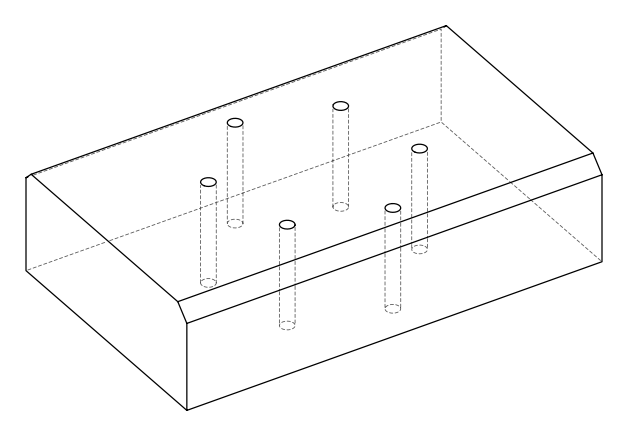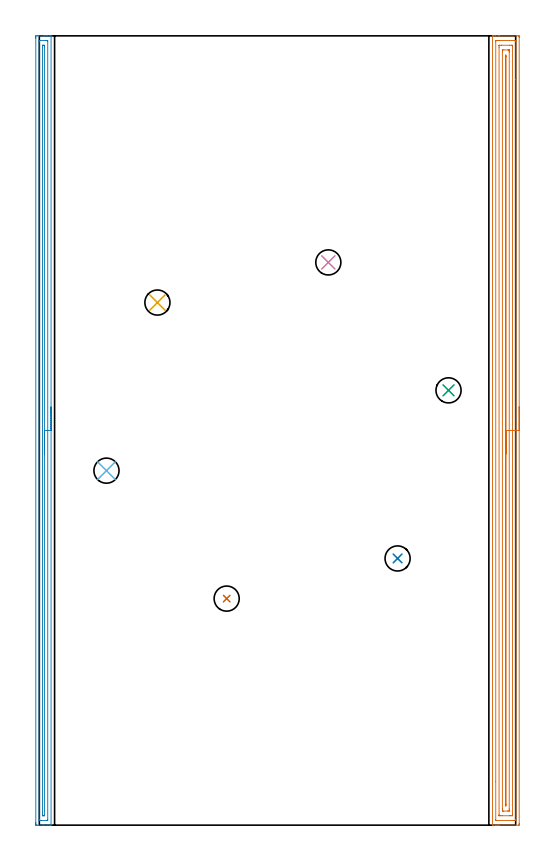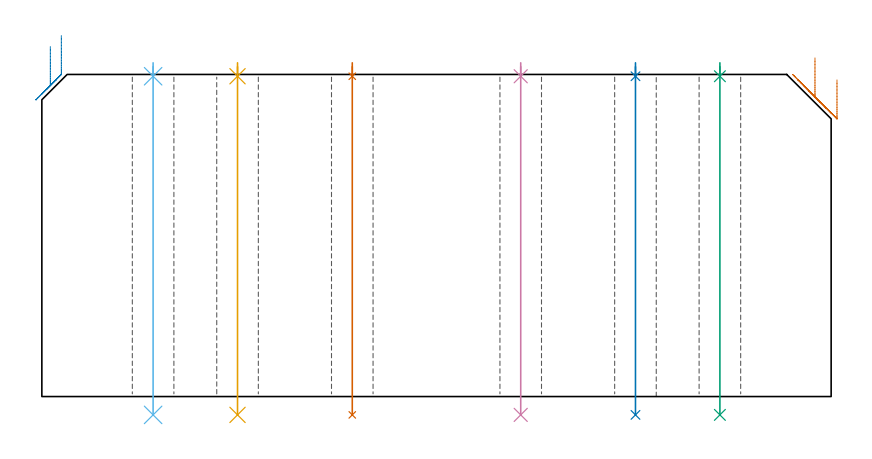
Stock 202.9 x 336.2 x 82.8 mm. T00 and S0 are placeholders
(PLAN: 14 operations, 2 tool changes, 24.2 min)
(1 AREA_MILL | FG_CHAMFER_SURFACE | UGT0205_001 | 13.61 min | 21850 mm3)
(2 AREA_MILL_1 | FG_CHAMFER_SURFACE_1 | UGT0205_001 | 8.24 min | 7109 mm3)
(3 SPOT_DRILL | STEP1HOLE | NXT0321_9005460120000 | 0.03 min | 1 mm3)
(4 SPOT_DRILL_1 | STEP1HOLE_1 | NXT0321_9005460120000 | 0.03 min | 1 mm3)
(5 SPOT_DRILL_2 | STEP1HOLE_2 | NXT0321_9005460120000 | 0.03 min | 0 mm3)
(6 SPOT_DRILL_3 | STEP1HOLE_3 | NXT0321_9005460120000 | 0.03 min | 2 mm3)
(7 SPOT_DRILL_4 | STEP1HOLE_4 | NXT0321_9005460120000 | 0.03 min | 0 mm3)
(8 SPOT_DRILL_5 | STEP1HOLE_5 | NXT0321_9005460120000 | 0.03 min | 1 mm3)
(9 DRILL_THROUGH_HOLE_INTO_CENTER | STEP1HOLE | UGT0301_219 | 0.36 min | 7417 mm3)
(10 DRILL_THROUGH_HOLE_INTO_CENTER_1 | STEP1HOLE_1 | UGT0301_219 | 0.36 min | 7428 mm3)
(11 DRILL_THROUGH_HOLE_INTO_CENTER_2 | STEP1HOLE_2 | UGT0301_219 | 0.36 min | 7420 mm3)
(12 DRILL_THROUGH_HOLE_INTO_CENTER_3 | STEP1HOLE_3 | UGT0301_219 | 0.36 min | 7423 mm3)
(13 DRILL_THROUGH_HOLE_INTO_CENTER_4 | STEP1HOLE_4 | UGT0301_219 | 0.36 min | 7422 mm3)
(14 DRILL_THROUGH_HOLE_INTO_CENTER_5 | STEP1HOLE_5 | UGT0301_219 | 0.36 min | 7422 mm3)
(TOOL UGT0205_001 | Chamfer Mill 20 x 3 x 45 deg. | D20 FL50 Z2)
(TOOL NXT0321_9005460120000 | NC Spot Drill, 142deg, 12mm, Carbide, Uncoated | D12 PA142 FL30 Z2)
(TOOL UGT0301_219 | Twist Drill 10.7 mm | D10.7 PA118 FL90 Z2)
(OP 1 AREA_MILL)
G17 G21 G94 G90
T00 M6
G54
G17 G0 G90 X204.4 Y178.1 S1061 M3
G43 Z92.8 H0
Z81.4
G94 G1 Y178.062 Z80.528 F250.
Y177.948 Z79.664
Y177.759 Z78.812
Y177.497 Z77.98
Y177.163 Z77.174
Y176.76 Z76.4
Y176.292 Z75.664
Y175.76 Z74.972
Y175.171 Z74.329
Y174.528 Z73.74
Y173.836 Z73.209
Y173.1 Z72.74
Y172.326 Z72.337
Y171.52 Z72.003
Y170.688 Z71.741
Y169.836 Z71.552
Y168.972 Z71.438
Y168.1 Z71.4
Y0.617
X204.395 Y0.148 Z71.403
X204.392 Y0.01 Z71.406
X204.249 Y0. Z71.548
X196.062 Z79.733
X195.517 Z80.28
X195.182 Z80.614
X194.637 Z81.159
X194.303 Z81.492
X193.321 Z82.478
X193.006 Y0.01 Z82.793
X193. Y0.17 Z82.8
Y336.03
X193.006 Y336.19 Z82.793
X193.322 Y336.2 Z82.477
X193.634 Z82.166
X194.303 Z81.492
X195.517 Z80.28
X196.062 Z79.733
X203.977 Z71.821
X204.252 Y336.197 Z71.546
X204.392 Y336.19 Z71.406
X204.399 Y336.048 Z71.399
X204.4 Y335.583 Z71.4
Y168.1
X202.986 Z72.814
X202.985 Y2.517 Z72.815
X202.984 Y2.403 Z72.816
X202.979 Y2.023 Z72.821
X202.608 Y2.007 Z73.192
X202.218 Y2.002 Z73.582
X201.735 Y2. Z74.065
X201.338 Z74.462
X194.699 Z81.101
X194.499 Y2.002 Z81.301
X194.468 Y2.004 Z81.332
X194.436 Y2.01 Z81.364
X194.421 Y2.016 Z81.379
X194.42 Y2.04 Z81.38
X194.415 Y2.289 Z81.385
X194.414 Y18.633 Z81.386
X194.415 Y333.683 Z81.385
X194.416 Y333.797 Z81.384
X194.421 Y334.177 Z81.379
X194.792 Y334.193 Z81.008
X195.182 Y334.197 Z80.618
X195.665 Y334.2 Z80.135
X196.062 Z79.738
X202.7 Z73.1
X202.901 Y334.198 Z72.899
X202.932 Y334.196 Z72.868
X202.964 Y334.19 Z72.836
X202.979 Y334.184 Z72.821
X202.98 Y334.16 Z72.82
X202.985 Y333.911 Z72.815
X202.986 Y317.556 Z72.814
Y168.1
X201.572 Z74.228
X201.571 Y4.846 Z74.229
X201.569 Y4.19 Z74.231
X201.567 Y4.072 Z74.233
X201.565 Y4.02 Z74.235
X201.517 Y4.008 Z74.283
X201.338 Y4.004 Z74.462
X200.645 Y4. Z75.155
X200.459 Z75.341
X197.128 Z78.672
X196.248 Z79.552
X196.062 Y4.004 Z79.738
X195.876 Y4.01 Z79.924
X195.835 Y4.015 Z79.965
X195.832 Y4.048 Z79.968
X195.83 Y4.111 Z79.97
X195.829 Y4.19 Z79.971
X195.828 Y4.426 Z79.972
X195.829 Y331.354 Z79.971
X195.831 Y332.01 Z79.969
X195.833 Y332.128 Z79.967
X195.835 Y332.18 Z79.965
X195.883 Y332.192 Z79.917
X196.062 Y332.196 Z79.738
X196.755 Y332.2 Z79.045
X196.941 Z78.859
X200.272 Z75.528
X201.152 Z74.648
X201.338 Y332.196 Z74.462
X201.524 Y332.19 Z74.276
X201.565 Y332.185 Z74.235
X201.568 Y332.152 Z74.232
X201.57 Y332.089 Z74.23
X201.571 Y332.01 Z74.229
Y331.774
X201.572 Y168.1 Z74.228
X200.157 Z75.643
Y6.869
X200.155 Y6.284 Z75.645
X200.152 Y6.087 Z75.648
X200.151 Y6.023 Z75.649
X200.113 Y6.01 Z75.687
X199.556 Y6. Z76.244
X197.797 Z78.003
X197.392 Y6.005 Z78.408
X197.291 Y6.009 Z78.509
X197.249 Y6.013 Z78.551
X197.247 Y6.046 Z78.553
X197.245 Y6.135 Z78.555
X197.243 Y6.563 Z78.557
Y6.869
Y329.331
X197.245 Y329.916 Z78.555
X197.248 Y330.113 Z78.552
X197.249 Y330.177 Z78.551
X197.287 Y330.19 Z78.513
X197.844 Y330.2 Z77.956
X199.603 Z76.197
X200.008 Y330.195 Z75.792
X200.109 Y330.191 Z75.691
X200.151 Y330.187 Z75.649
X200.152 Y330.154 Z75.648
X200.155 Y330.065 Z75.645
X200.157 Y329.637 Z75.643
Y329.331
Y168.1
X198.743 Z77.057
Y8.656
X198.742 Y8.613 Z77.058
X198.7 Y8.101 Z77.1
X198.659 Y8.656 Z77.141
X198.657 Y8.699 Z77.143
Y327.544
X198.658 Y327.587 Z77.142
X198.7 Y328.099 Z77.1
X198.741 Y327.544 Z77.059
X198.743 Y327.501 Z77.057
Y168.1
Y167.228 Z77.095
Y166.364 Z77.209
Y165.512 Z77.398
Y164.68 Z77.66
Y163.874 Z77.994
Y163.1 Z78.397
Y162.364 Z78.865
Y161.672 Z79.396
Y161.029 Z79.986
Y160.44 Z80.629
Y159.908 Z81.321
Y159.44 Z82.057
Y159.037 Z82.831
Y158.703 Z83.637
Y158.441 Z84.469
Y158.252 Z85.32
Y158.138 Z86.185
Y158.1 Z87.057
G0 Z92.8
M5
M2
(OP 2 AREA_MILL_1)
G17 G21 G94 G90
T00 M6
G54
G17 G0 G90 X5. Y178.1 S1061 M3
G43 Z92.8 H0
G94 G1 Y178.062 Z91.928 F250.
Y177.948 Z91.063
Y177.759 Z90.212
Y177.497 Z89.38
Y177.163 Z88.574
Y176.76 Z87.8
Y176.292 Z87.064
Y175.76 Z86.372
Y175.171 Z85.729
Y174.528 Z85.139
Y173.836 Z84.608
Y173.1 Z84.14
Y172.326 Z83.737
Y171.52 Z83.403
Y170.688 Z83.141
Y169.837 Z82.952
Y168.972 Z82.838
Y168.1 Z82.8
Y0.17
X4.997 Y0.01 Z82.788
X4.951 Y0.007 Z82.743
X4.56 Y0. Z82.359
X4.209 Z82.008
X3.531 Z81.326
X2.302 Z80.099
X1.75 Z79.544
X1.135 Z78.931
X-0.922 Y0.001 Z76.875
X-1.17 Y0.003 Z76.626
X-1.491 Y0.008 Z76.305
X-1.494 Y0.043 Z76.303
X-1.499 Y0.617 Z76.301
X-1.5 Y1.197 Z76.3
Y335.27
X-1.499 Y335.583 Z76.301
X-1.494 Y336.157 Z76.304
X-1.491 Y336.192 Z76.306
X-0.922 Y336.2 Z76.875
X1.75 Z79.544
X2.302 Z80.099
X2.64 Z80.437
X3.192 Z80.988
X3.531 Z81.326
X4.209 Z82.008
X4.56 Z82.359
X4.951 Y336.193 Z82.743
X4.997 Y336.19 Z82.788
X5. Y336.03 Z82.8
Y168.1
X3.586 Z81.386
X3.585 Y2.293 Z81.385
X3.582 Y2.184 Z81.382
X3.574 Y2.01 Z81.374
X3.531 Y2.007 Z81.331
X3.042 Y2.001 Z80.842
X0.859 Y2. Z78.659
X0.369 Y2.002 Z78.169
X-0.031 Y2.01 Z77.769
X-0.079 Y2.026 Z77.721
X-0.084 Y2.238 Z77.716
X-0.086 Y2.348 Z77.714
X-0.085 Y333.907 Z77.715
X-0.082 Y334.016 Z77.718
X-0.074 Y334.19 Z77.726
X-0.031 Y334.193 Z77.769
X0.458 Y334.199 Z78.258
X2.64 Y334.2 Z80.44
X3.131 Y334.198 Z80.931
X3.531 Y334.19 Z81.331
X3.579 Y334.173 Z81.379
X3.584 Y333.961 Z81.384
X3.585 Y333.852 Z81.385
X3.586 Y168.1 Z81.386
X2.171 Z79.971
Y4.19
X2.17 Y4.084 Z79.97
X2.168 Y4.032 Z79.968
X2.165 Y4.014 Z79.965
X2.127 Y4.01 Z79.927
X1.938 Y4.001 Z79.738
X1.75 Z79.55
X1.561 Y4.002 Z79.361
X1.435 Y4.005 Z79.235
X1.34 Y4.01 Z79.14
X1.335 Y4.05 Z79.135
X1.332 Y4.19 Z79.132
X1.329 Y4.612 Z79.129
Y332.01
X1.33 Y332.116 Z79.13
X1.332 Y332.168 Z79.132
X1.334 Y332.186 Z79.134
X1.373 Y332.19 Z79.173
X1.562 Y332.199 Z79.362
X1.75 Z79.55
X1.939 Y332.198 Z79.739
X2.065 Y332.195 Z79.865
X2.16 Y332.19 Z79.96
X2.164 Y332.15 Z79.964
X2.168 Y332.01 Z79.968
X2.171 Y331.588 Z79.971
Y168.1
Y167.228 Z80.01
Y166.364 Z80.123
Y165.512 Z80.312
Y164.68 Z80.575
Y163.874 Z80.908
Y163.1 Z81.311
Y162.364 Z81.78
Y161.672 Z82.311
Y161.029 Z82.9
Y160.44 Z83.544
Y159.908 Z84.236
Y159.44 Z84.971
Y159.037 Z85.745
Y158.703 Z86.551
Y158.441 Z87.383
Y158.252 Z88.235
Y158.138 Z89.1
Y158.1 Z89.971
G0 Z92.8
M5
M2
(OP 3 SPOT_DRILL)
G17 G21 G94 G90
T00 M6
G54
G17 G0 G90 X174.3 Y185.2 S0 M3
G43 Z92.8 H0
G94 G81 G98 Z82.339 F250. R85.8
G80
M5
M2
(OP 4 SPOT_DRILL_1)
G17 G21 G94 G90
T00 M6
G54
G17 G0 G90 X123.1 Y239.7 S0 M3
G43 Z92.8 H0
G94 G81 G98 Z82.339 F250. R85.8
G80
M5
M2
(OP 5 SPOT_DRILL_2)
G17 G21 G94 G90
T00 M6
G54
G17 G0 G90 X50.3 Y222.6 S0 M3
G43 Z92.8 H0
G94 G81 G98 Z82.339 F250. R85.8
G80
M5
M2
(OP 6 SPOT_DRILL_3)
G17 G21 G94 G90
T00 M6
G54
G17 G0 G90 X28.6 Y151. S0 M3
G43 Z92.8 H0
G94 G81 G98 Z82.339 F250. R85.8
G80
M5
M2
(OP 7 SPOT_DRILL_4)
G17 G21 G94 G90
T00 M6
G54
G17 G0 G90 X79.8 Y96.5 S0 M3
G43 Z92.8 H0
G94 G81 G98 Z82.339 F250. R85.8
G80
M5
M2
(OP 8 SPOT_DRILL_5)
G17 G21 G94 G90
T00 M6
G54
G17 G0 G90 X152.6 Y113.6 S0 M3
G43 Z92.8 H0
G94 G81 G98 Z82.339 F250. R85.8
G80
M5
M2
(OP 9 DRILL_THROUGH_HOLE_INTO_CENTER)
G17 G21 G94 G90
T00 M6
G54
G17 G0 G90 X174.3 Y185.2 S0 M3
G43 Z92.8 H0
G94 G73 G98 Z-4.715 F250. Q9.724 R84.8
G80
M5
M2
(OP 10 DRILL_THROUGH_HOLE_INTO_CENTER_1)
G17 G21 G94 G90
T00 M6
G54
G17 G0 G90 X123.1 Y239.7 S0 M3
G43 Z92.8 H0
G94 G73 G98 Z-4.715 F250. Q9.724 R84.8
G80
M5
M2
(OP 11 DRILL_THROUGH_HOLE_INTO_CENTER_2)
G17 G21 G94 G90
T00 M6
G54
G17 G0 G90 X50.3 Y222.6 S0 M3
G43 Z92.8 H0
G94 G73 G98 Z-4.715 F250. Q9.724 R84.8
G80
M5
M2
(OP 12 DRILL_THROUGH_HOLE_INTO_CENTER_3)
G17 G21 G94 G90
T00 M6
G54
G17 G0 G90 X28.6 Y151. S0 M3
G43 Z92.8 H0
G94 G73 G98 Z-4.715 F250. Q9.724 R84.8
G80
M5
M2
(OP 13 DRILL_THROUGH_HOLE_INTO_CENTER_4)
G17 G21 G94 G90
T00 M6
G54
G17 G0 G90 X79.8 Y96.5 S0 M3
G43 Z92.8 H0
G94 G73 G98 Z-4.715 F250. Q9.724 R84.8
G80
M5
M2
(OP 14 DRILL_THROUGH_HOLE_INTO_CENTER_5)
G17 G21 G94 G90
T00 M6
G54
G17 G0 G90 X152.6 Y113.6 S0 M3
G43 Z92.8 H0
G94 G73 G98 Z-4.715 F250. Q9.724 R84.8
G80
M5
M2
